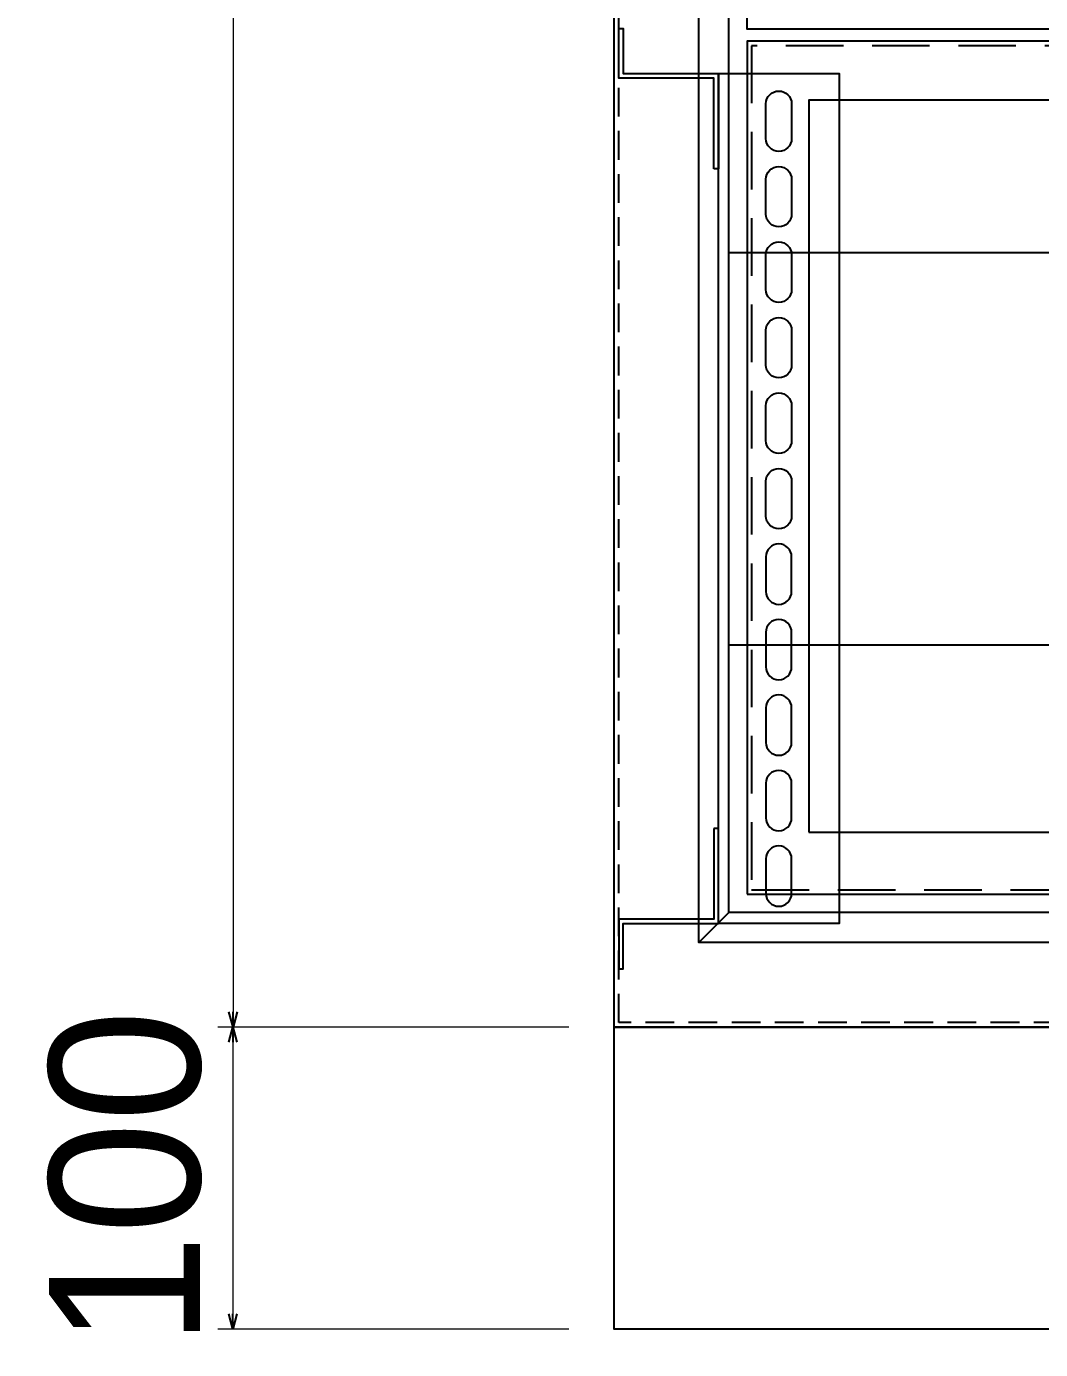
# Model space of a CAD drawing. Header units: millimetres. Extents: x 0 to 3953, y 0 to 2795.
# Drawn here: x 2164 to 2499.8, y 1481.8 to 1919.9 of the extents above; entities that cross this region are included whole.
import ezdxf

# ---------------------------------------------------------------- set-up
doc = ezdxf.new("R2010")
doc.units = ezdxf.units.MM
doc.linetypes.add('HIDDEN', pattern=[9.525, 6.35, -3.175])
doc.linetypes.add('HIDDEN2', pattern=[4.7625, 3.175, -1.5875])
doc.layers.add('CNC', color=7, linetype='Continuous')
doc.dimstyles.new('CNC', dxfattribs={"dimtxt": 50, "dimasz": 5, "dimexe": 5, "dimexo": 15, "dimgap": 10, "dimtad": 1, "dimdec": 0, "dimtxsty": 'Standard', "dimblk": 'OPEN30', "dimcen": 10, "dimclrd": 5, "dimclre": 5, "dimclrt": 3, "dimazin": 3, "dimtfac": 1, "dimtdec": 0, "dimtmove": 0, "dimatfit": 3, "dimldrblk": 'ARCHTICK', "dimlwd": 9, "dimlwe": 9})

# ---------------------------------------------------------------- blocks, each defined once
blk = doc.blocks.new('*D12')
at = {"color": 5, "lineweight": 9, "ltscale": 3, "transparency": 16777216}
for p, q in [((2343.64, 2538.55), (2227.43, 2538.55)), ((2232.43, 2533.55), (2232.43, 1593.55)), ((2343.64, 1588.55), (2227.43, 1588.55))]:
    blk.add_line(p, q, dxfattribs=at)
at = {"color": 0, "linetype": 'ByBlock', "lineweight": -2}
for p, q in [((2231.09, 2533.55), (2232.43, 2538.55)), ((2232.43, 2538.55), (2233.77, 2533.55)), ((2232.43, 2538.55), (2232.43, 2533.55)), ((2232.43, 1588.55), (2231.09, 1593.55)), ((2233.77, 1593.55), (2232.43, 1588.55)), ((2232.43, 1588.55), (2232.43, 1593.55))]:
    blk.add_line(p, q, dxfattribs=at)
at = {"layer": 'Defpoints', "color": 0, "ltscale": 3, "transparency": 16777216}
for p in [(2358.64, 2538.55), (2232.43, 1588.55), (2358.64, 1588.55)]:
    blk.add_point(p, dxfattribs=at)
at = {"color": 3, "ltscale": 3, "transparency": 16777216, "insert": (2196.9, 2113.55), "char_height": 50, "attachment_point": 5, "rotation": 90}
blk.add_mtext('950', dxfattribs=at)
blk = doc.blocks.new('_ArchTick')
at = {"color": 0, "const_width": 0.15}
blk.add_lwpolyline([(-0.5, -0.5), (0.5, 0.5)], dxfattribs=at)
blk = doc.blocks.new('_Open30')
at = {"color": 0, "linetype": 'ByBlock', "lineweight": -2}
for p, q in [((-1, 0.268), (0, 0)), ((0, 0), (-1, -0.268)), ((0, 0), (-1, 0))]:
    blk.add_line(p, q, dxfattribs=at)
blk = doc.blocks.new('*D13')
at = {"color": 5, "lineweight": 9, "ltscale": 3, "transparency": 16777216}
for p, q in [((2343.64, 1588.55), (2227.38, 1588.55)), ((2232.38, 1583.55), (2232.38, 1493.55)), ((2343.64, 1488.55), (2227.38, 1488.55))]:
    blk.add_line(p, q, dxfattribs=at)
at = {"color": 0, "linetype": 'ByBlock', "lineweight": -2}
for p, q in [((2231.04, 1583.55), (2232.38, 1588.55)), ((2232.38, 1588.55), (2233.72, 1583.55)), ((2232.38, 1588.55), (2232.38, 1583.55)), ((2232.38, 1488.55), (2231.04, 1493.55)), ((2233.72, 1493.55), (2232.38, 1488.55)), ((2232.38, 1488.55), (2232.38, 1493.55))]:
    blk.add_line(p, q, dxfattribs=at)
at = {"layer": 'Defpoints', "color": 0, "ltscale": 3, "transparency": 16777216}
for p in [(2358.64, 1588.55), (2232.38, 1488.55), (2358.64, 1488.55)]:
    blk.add_point(p, dxfattribs=at)
at = {"color": 3, "ltscale": 3, "transparency": 16777216, "insert": (2196.85, 1538.55), "char_height": 50, "attachment_point": 5, "rotation": 90}
blk.add_mtext('100', dxfattribs=at)
blk = doc.blocks.new('ovan8.5x20')
at = {"layer": 'CNC', "color": 2, "lineweight": -3}
for p, q in [((5.75, 4.25), (-5.75, 4.25)), ((-5.75, -4.25), (5.75, -4.25))]:
    blk.add_line(p, q, dxfattribs=at)
for centre, start, end in [((-5.75, 0), 90, 270), ((5.75, 0), 270, 90)]:
    blk.add_arc(centre, 4.25, start, end, dxfattribs=at)

msp = doc.modelspace()

# ---------------------------------------------------------------- linework, layer by layer
at = {"ltscale": 3}
msp.add_line((2396.64, 1626.552), (2386.64, 1616.552), dxfattribs=at)
for points in [[(2358.64, 2538.552), (2908.64, 2538.552), (2908.64, 1588.552), (2358.64, 1588.552)], [(2386.64, 2480.552), (2880.64, 2480.552), (2880.64, 1616.552), (2386.64, 1616.552)], [(2396.64, 2470.552), (2870.64, 2470.552), (2870.64, 1626.552), (2396.64, 1626.552)], [(2396.64, 1845.05), (2870.64, 1845.05), (2870.64, 1715.05), (2396.64, 1715.05)], [(2358.64, 1588.552), (2908.64, 1588.552), (2908.64, 1488.552), (2358.64, 1488.552)]]:
    msp.add_lwpolyline(points, close=True, dxfattribs=at)
at = {"linetype": 'HIDDEN2', "ltscale": 3}
msp.add_lwpolyline([(2360.14, 2537.052), (2907.14, 2537.052), (2907.14, 1590.052), (2360.14, 1590.052)], close=True, dxfattribs=at)
at = {"color": 6, "ltscale": 3}
for points in [[(2402.64, 2464.552), (2864.64, 2464.552), (2864.64, 1919.052), (2402.64, 1919.052)], [(2402.64, 1632.552), (2864.64, 1632.552), (2864.64, 1915.052), (2402.64, 1915.052)]]:
    msp.add_lwpolyline(points, close=True, dxfattribs=at)
at = {"color": 8}
for points in [[(2391.64, 1872.802), (2391.64, 1902.802), (2360.14, 1902.802), (2360.14, 1919.302), (2361.64, 1919.302), (2361.64, 1904.302), (2393.14, 1904.302), (2393.14, 1872.802)], [(2391.64, 1654.302), (2391.64, 1624.302), (2360.14, 1624.302), (2360.14, 1607.802), (2361.64, 1607.802), (2361.64, 1622.802), (2393.14, 1622.802), (2393.14, 1654.302)]]:
    msp.add_lwpolyline(points, close=True, dxfattribs=at)
at = {"color": 6, "linetype": 'HIDDEN', "ltscale": 3}
msp.add_lwpolyline([(2404.14, 1634.052), (2863.14, 1634.052), (2863.14, 1913.552), (2404.14, 1913.552)], close=True, dxfattribs=at)
at = {"color": 8, "ltscale": 3}
msp.add_lwpolyline([(2393.14, 1904.302), (2433.14, 1904.302), (2433.14, 1622.802), (2393.14, 1622.802)], close=True, dxfattribs=at)
msp.add_lwpolyline([(2393.14, 1904.302), (2433.14, 1904.302), (2433.14, 1622.802), (2393.14, 1622.802)], close=True, dxfattribs=at)
at = {"color": 3, "ltscale": 3}
msp.add_lwpolyline([(2423.14, 1653.052), (2844.14, 1653.052), (2844.14, 1895.552), (2423.14, 1895.552)], close=True, dxfattribs=at)

# ---------------------------------------------------------------- block references
at = {"layer": 'CNC', "lineweight": -3, "xscale": -1, "rotation": 90}
for p in [(2413.14, 1888.552), (2413.14, 1863.552), (2413.14, 1838.552), (2413.14, 1813.552), (2413.14, 1788.552), (2413.14, 1763.552)]:
    msp.add_blockref('ovan8.5x20', p, dxfattribs=at)
at = {"layer": 'CNC', "lineweight": -3, "rotation": 90}
for p in [(2413.14, 1738.552), (2413.14, 1713.552), (2413.14, 1688.552), (2413.14, 1663.552), (2413.14, 1638.552)]:
    msp.add_blockref('ovan8.5x20', p, dxfattribs=at)

# ---------------------------------------------------------------- dimensions: what is measured, and where the dimension line sits
at = {"ltscale": 3}
for base, p1, p2, picture, middle in [((2232.425, 1588.552), (2358.64, 2538.552), (2358.64, 1588.552), '*D12', (2232.425, 2113.552)), ((2232.381, 1488.552), (2358.64, 1588.552), (2358.64, 1488.552), '*D13', (2232.381, 1538.552))]:
    dim = msp.add_linear_dim(base=base, p1=p1, p2=p2, angle=90, dimstyle='CNC', dxfattribs=at)
    dim.commit()
    dim.dimension.update_dxf_attribs({"geometry": picture, "text_midpoint": middle, "dimtype": 160})

doc.saveas('drawing.dxf')
